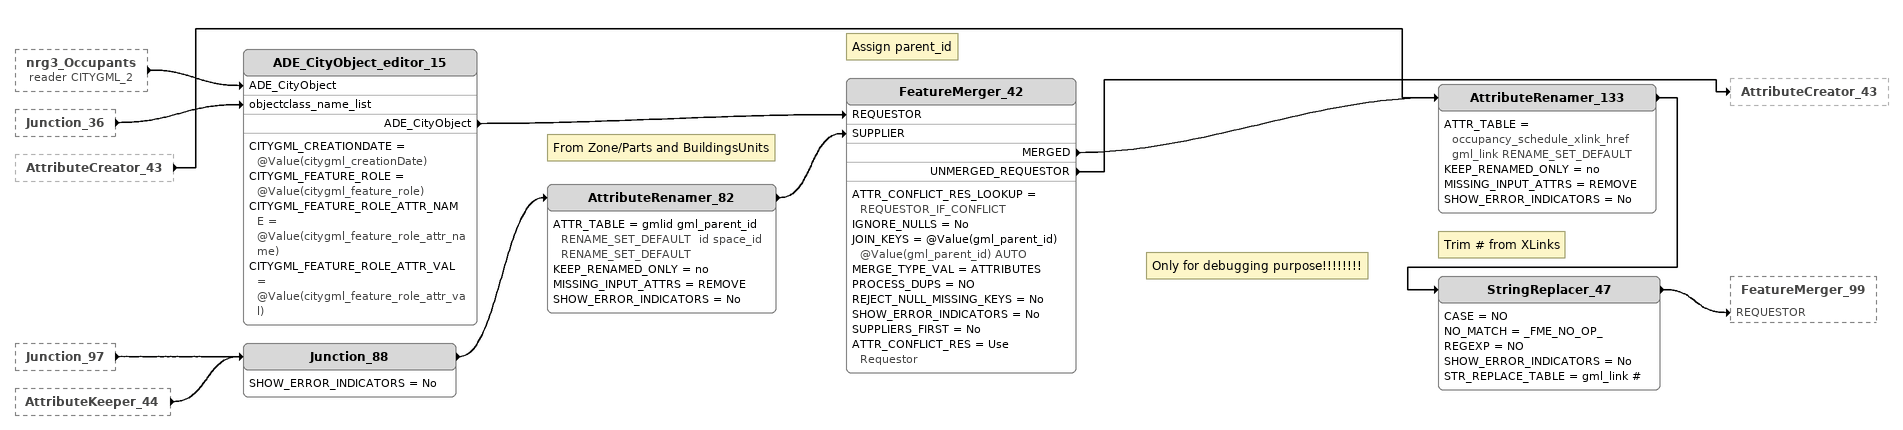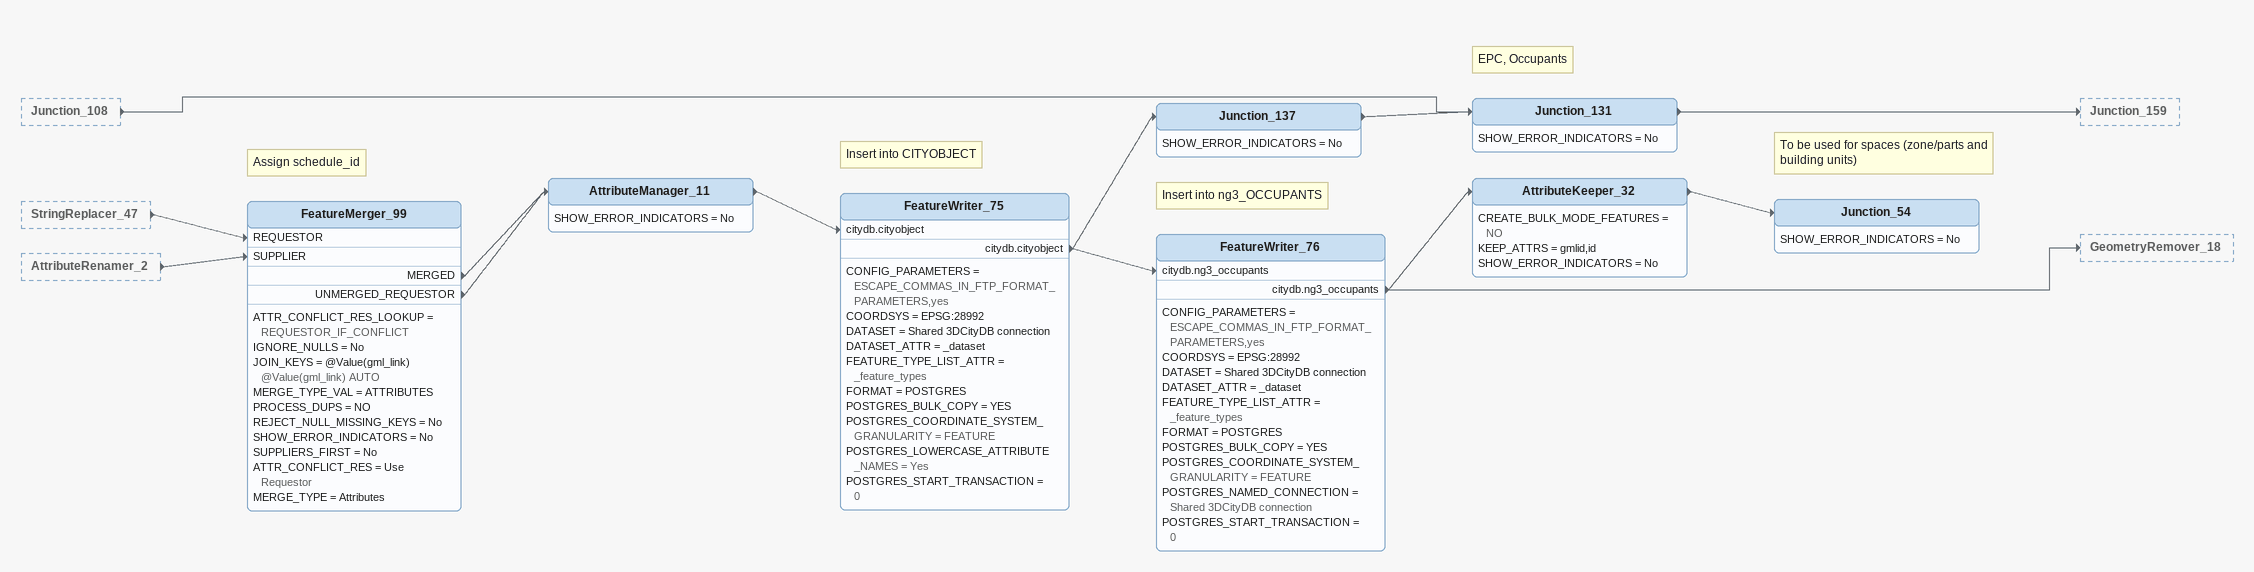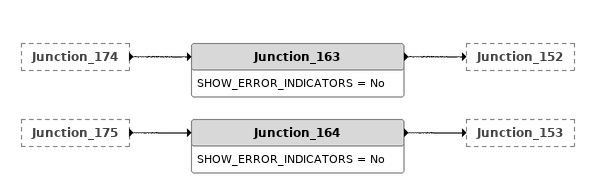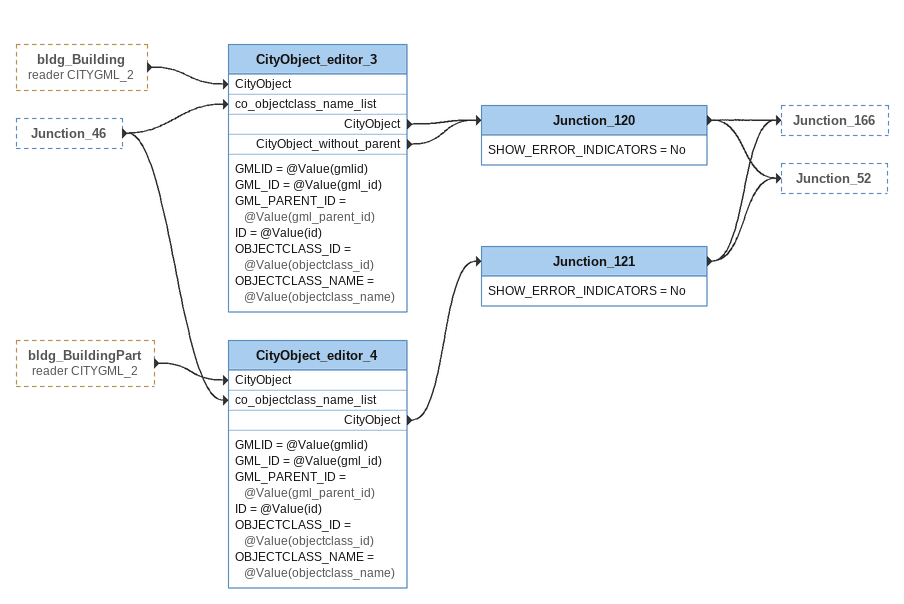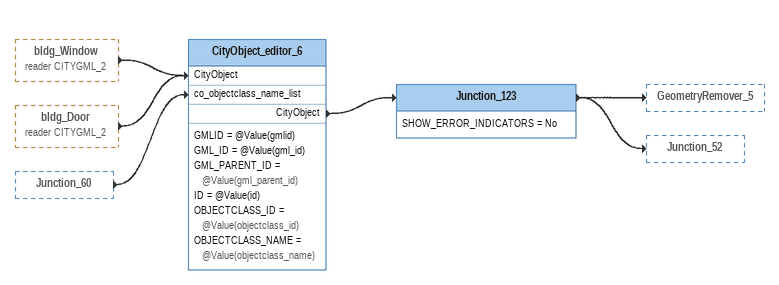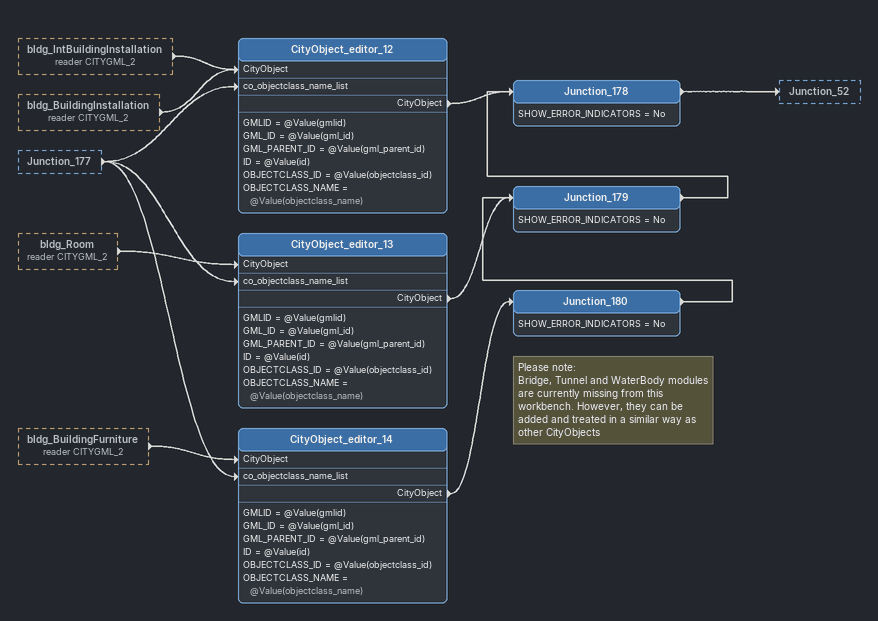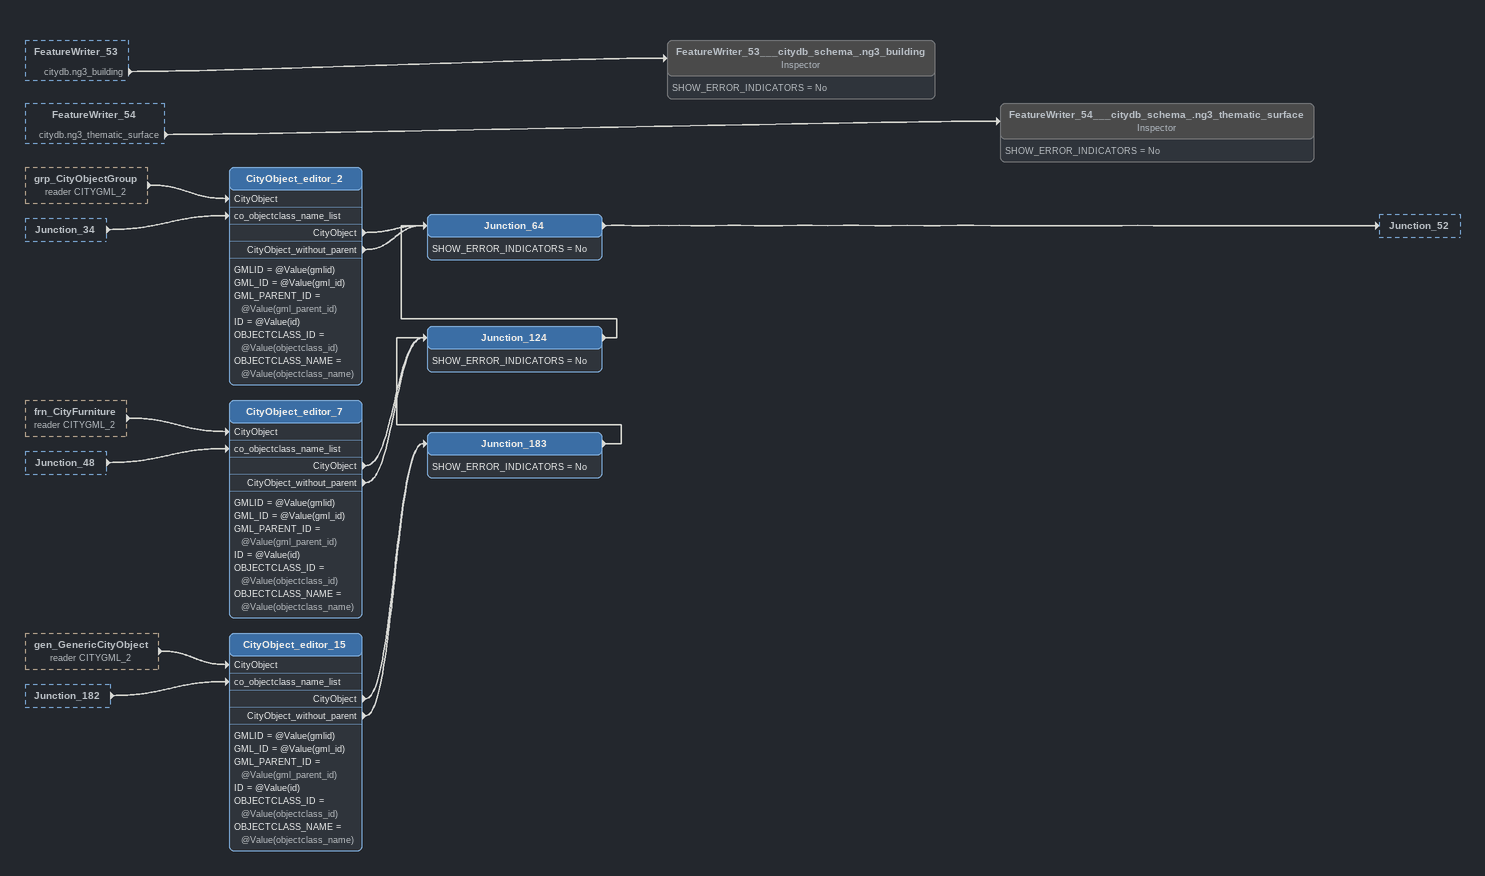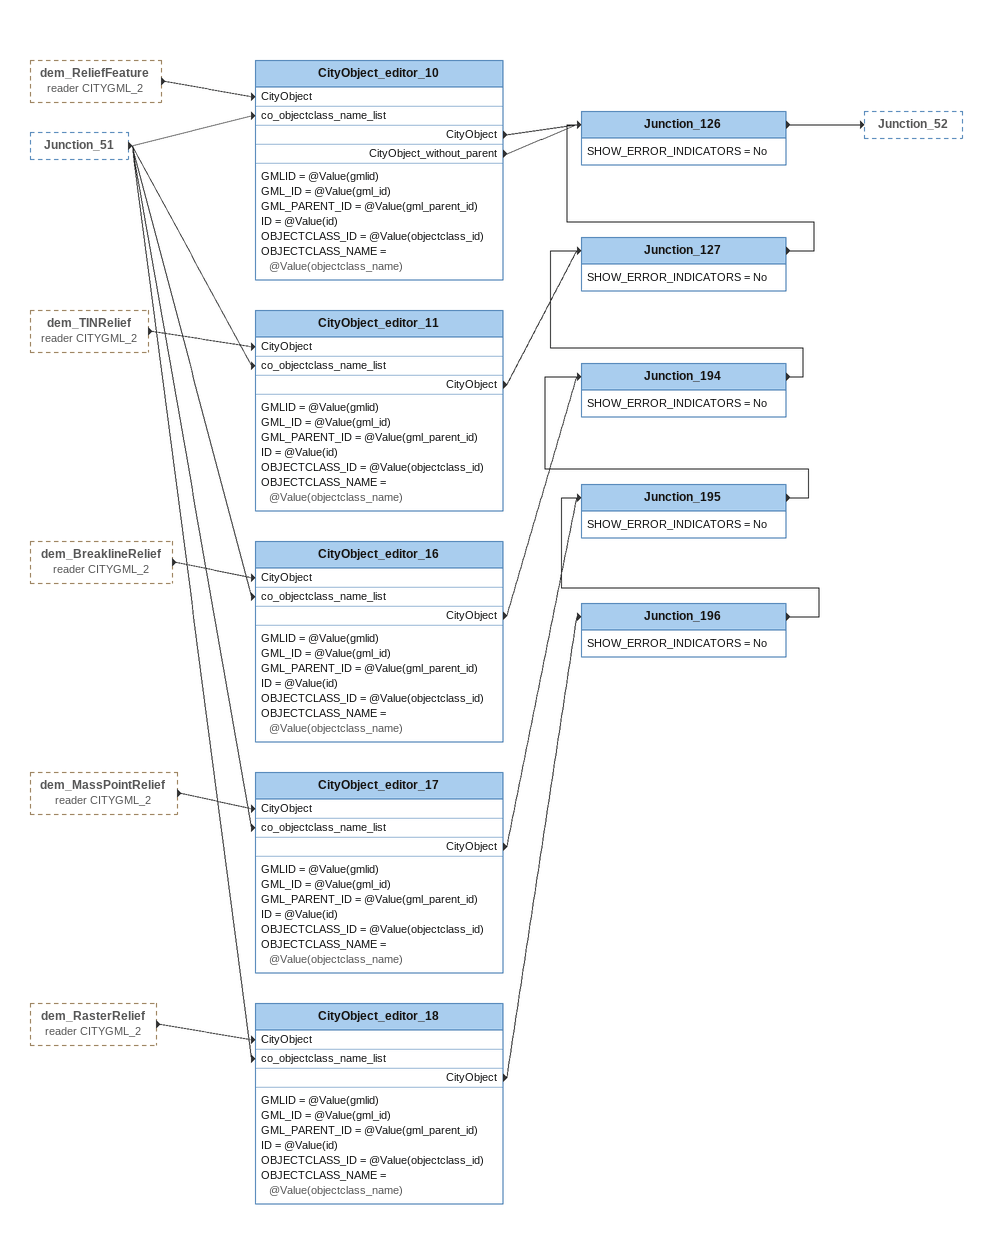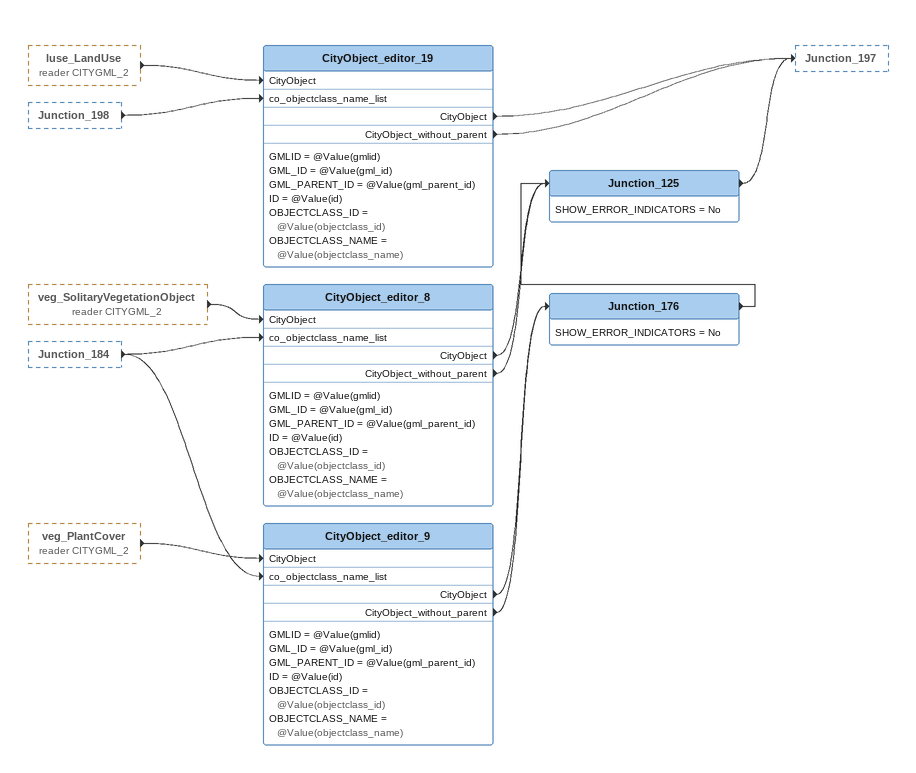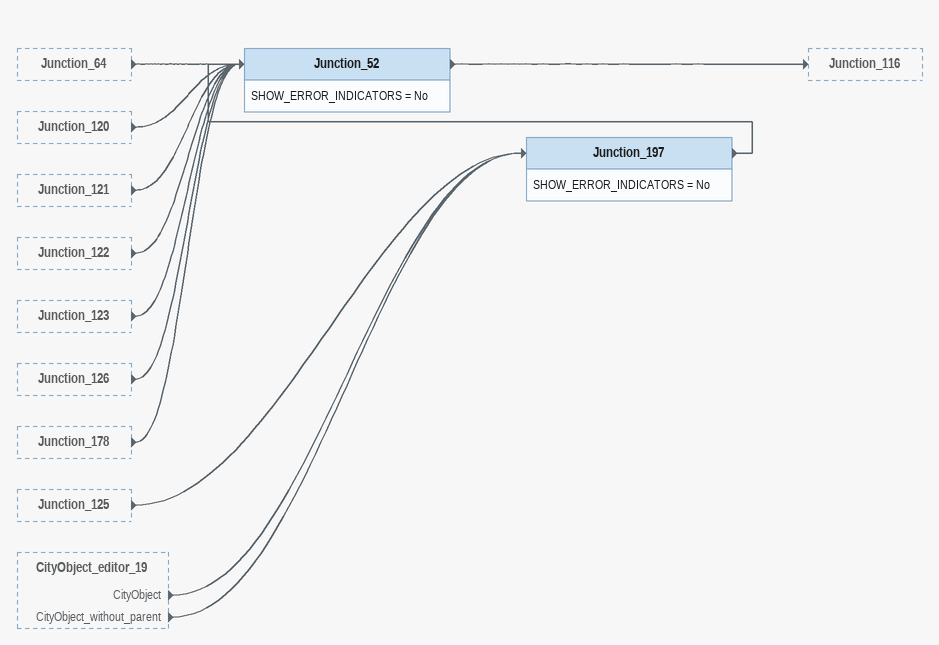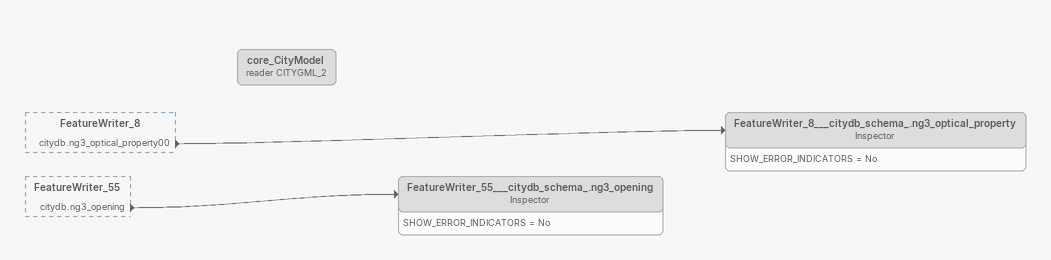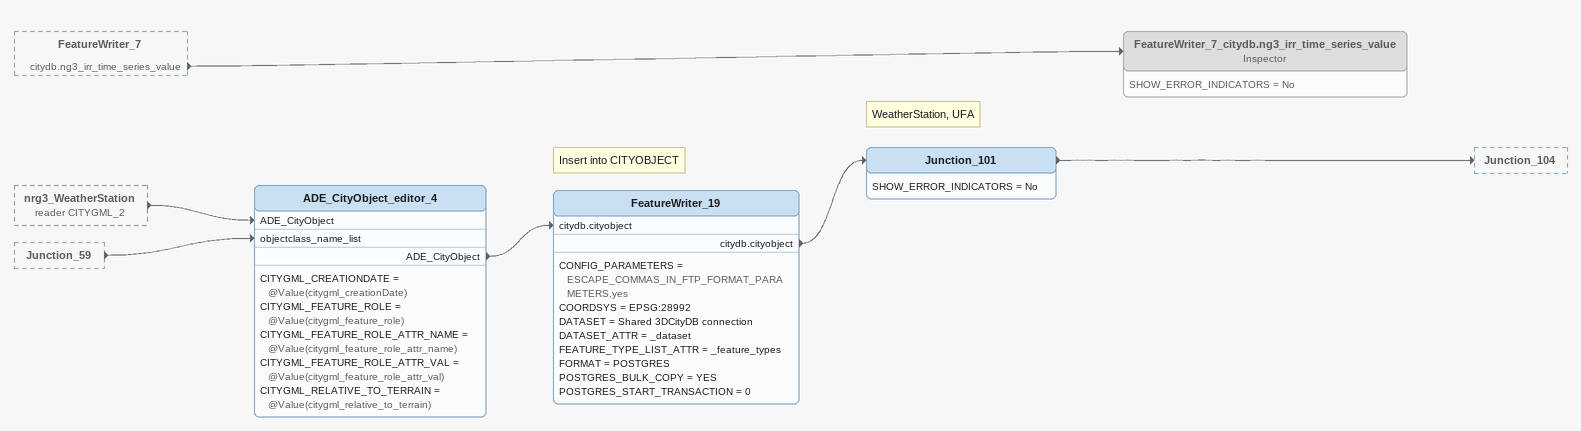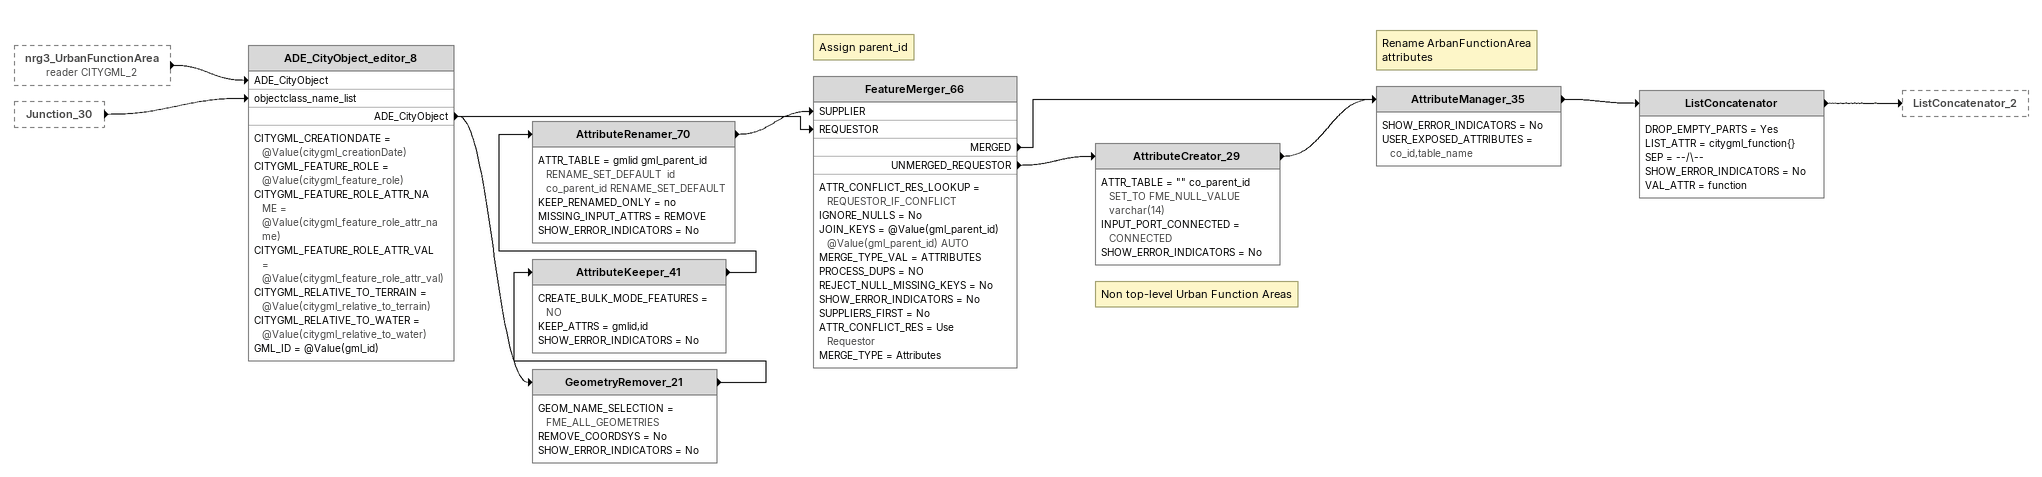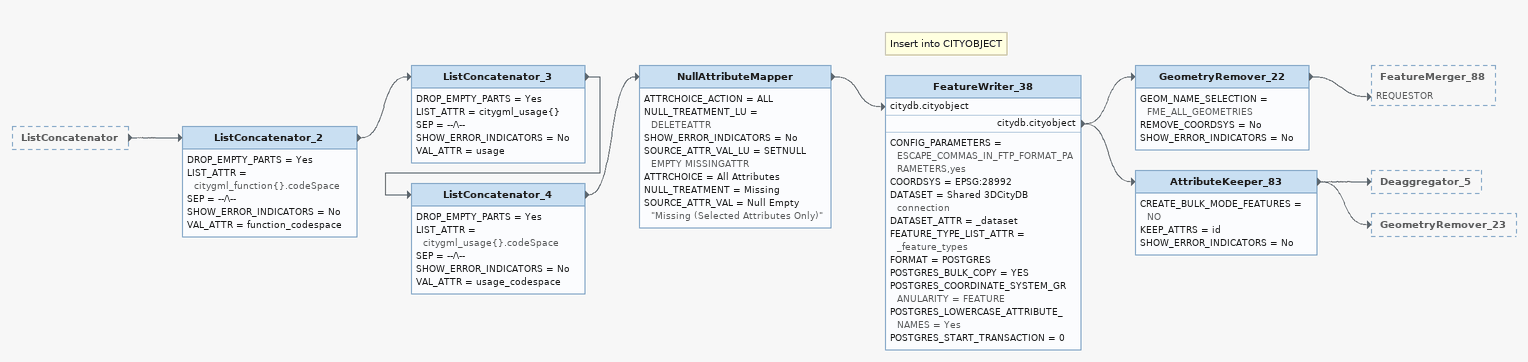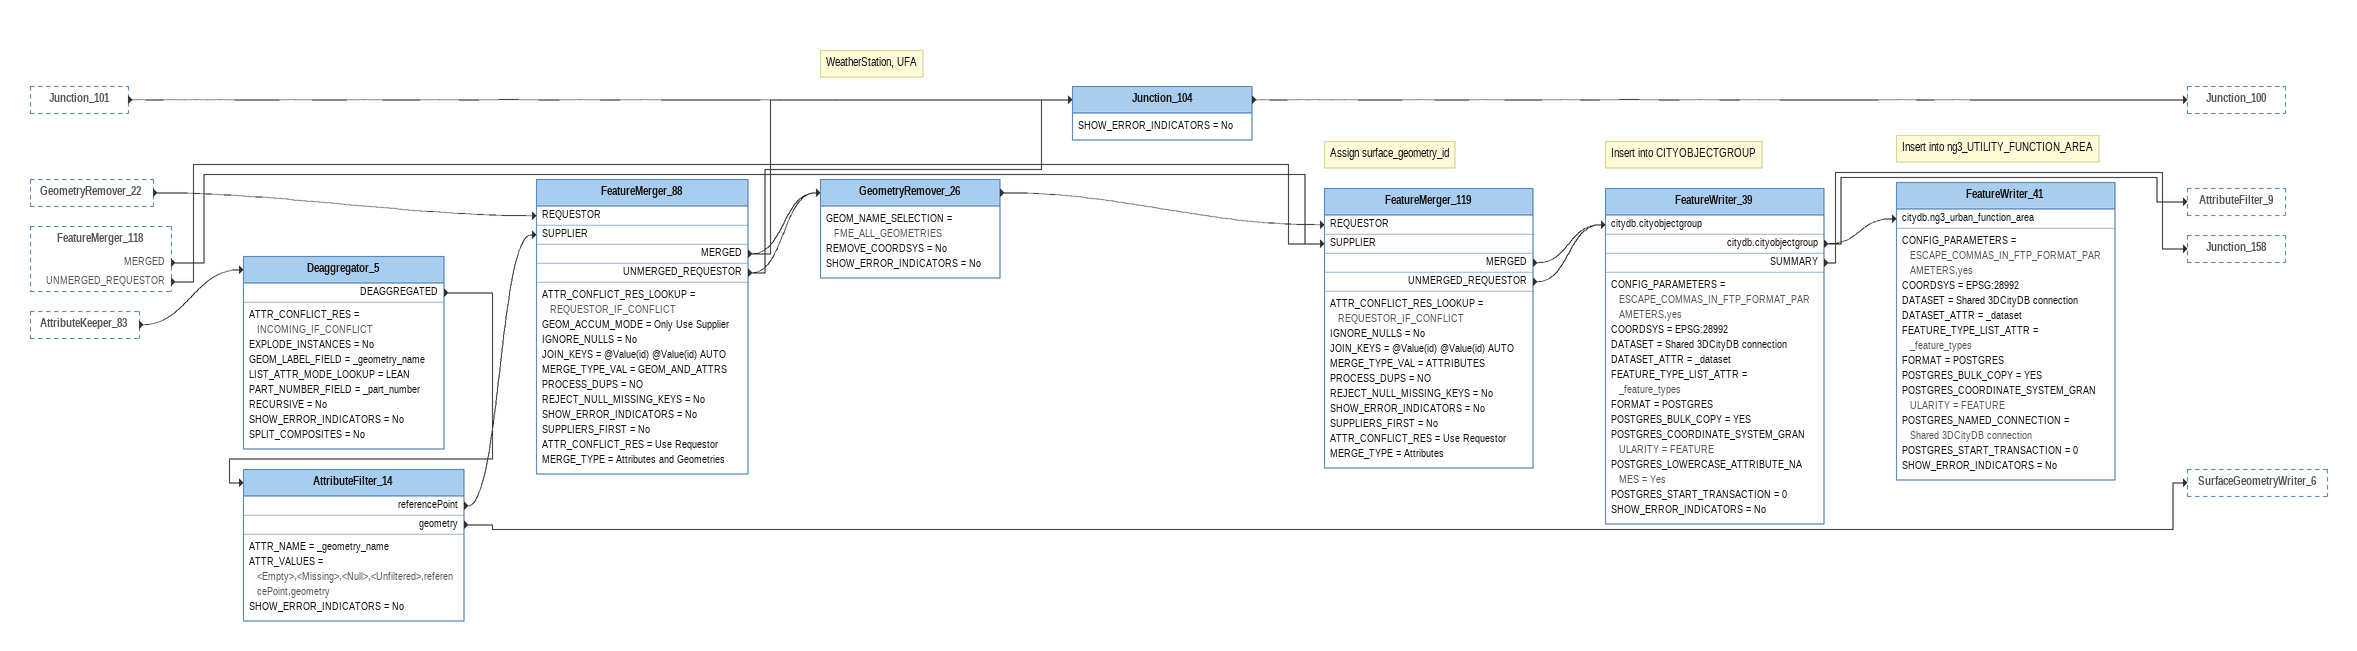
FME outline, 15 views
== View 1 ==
nrg3_Occupants (reader CITYGML_2) [outside]
    -> ADE_CityObject_editor_15 [ADE_CityObject]
Junction_36 [outside]
    -> ADE_CityObject_editor_15 [objectclass_name_list]
AttributeCreator_43 [outside]
    -> AttributeRenamer_133
Junction_97 [outside]
    -> Junction_88
AttributeKeeper_44 [outside]
    -> Junction_88
Junction_88
    SHOW_ERROR_INDICATORS = No
    -> AttributeRenamer_82
Note: From Zone/Parts and BuildingsUnits
AttributeRenamer_82
    ATTR_TABLE = gmlid gml_parent_id RENAME_SET_DEFAULT  id space_id RENAME_SET_DEFAULT
    KEEP_RENAMED_ONLY = no
    MISSING_INPUT_ATTRS = REMOVE
    SHOW_ERROR_INDICATORS = No
    -> FeatureMerger_42 [SUPPLIER]
ADE_CityObject_editor_15
    CITYGML_CREATIONDATE = @Value(citygml_creationDate)
    CITYGML_FEATURE_ROLE = @Value(citygml_feature_role)
    CITYGML_FEATURE_ROLE_ATTR_NAME = @Value(citygml_feature_role_attr_name)
    CITYGML_FEATURE_ROLE_ATTR_VAL = @Value(citygml_feature_role_attr_val)
    ADE_CityObject -> FeatureMerger_42 [REQUESTOR]
Note: Assign parent_id
Note: Only for debugging purpose!!!!!!!!
FeatureMerger_42
    ATTR_CONFLICT_RES_LOOKUP = REQUESTOR_IF_CONFLICT
    IGNORE_NULLS = No
    JOIN_KEYS = @Value(gml_parent_id) @Value(gml_parent_id) AUTO
    MERGE_TYPE_VAL = ATTRIBUTES
    PROCESS_DUPS = NO
    REJECT_NULL_MISSING_KEYS = No
    SHOW_ERROR_INDICATORS = No
    SUPPLIERS_FIRST = No
    ATTR_CONFLICT_RES = Use Requestor
    MERGED -> AttributeRenamer_133
    UNMERGED_REQUESTOR -> AttributeCreator_43
AttributeRenamer_133
    ATTR_TABLE = occupancy_schedule_xlink_href gml_link RENAME_SET_DEFAULT
    KEEP_RENAMED_ONLY = no
    MISSING_INPUT_ATTRS = REMOVE
    SHOW_ERROR_INDICATORS = No
    -> StringReplacer_47
Note: Trim # from XLinks
StringReplacer_47
    CASE = NO
    NO_MATCH = _FME_NO_OP_
    REGEXP = NO
    SHOW_ERROR_INDICATORS = No
    STR_REPLACE_TABLE = gml_link #
    -> FeatureMerger_99 [REQUESTOR]

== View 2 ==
Junction_108 [outside]
    -> Junction_131
StringReplacer_47 [outside]
    -> FeatureMerger_99 [REQUESTOR]
AttributeRenamer_2 [outside]
    -> FeatureMerger_99 [SUPPLIER]
Note: Assign schedule_id
FeatureMerger_99
    ATTR_CONFLICT_RES_LOOKUP = REQUESTOR_IF_CONFLICT
    IGNORE_NULLS = No
    JOIN_KEYS = @Value(gml_link) @Value(gml_link) AUTO
    MERGE_TYPE_VAL = ATTRIBUTES
    PROCESS_DUPS = NO
    REJECT_NULL_MISSING_KEYS = No
    SHOW_ERROR_INDICATORS = No
    SUPPLIERS_FIRST = No
    ATTR_CONFLICT_RES = Use Requestor
    MERGE_TYPE = Attributes
    MERGED -> AttributeManager_11
    UNMERGED_REQUESTOR -> AttributeManager_11
AttributeManager_11
    SHOW_ERROR_INDICATORS = No
    -> FeatureWriter_75 [citydb.cityobject]
Note: Insert into CITYOBJECT
FeatureWriter_75
    CONFIG_PARAMETERS = ESCAPE_COMMAS_IN_FTP_FORMAT_PARAMETERS,yes
    COORDSYS = EPSG:28992
    DATASET = Shared 3DCityDB connection
    DATASET_ATTR = _dataset
    FEATURE_TYPE_LIST_ATTR = _feature_types
    FORMAT = POSTGRES
    POSTGRES_BULK_COPY = YES
    POSTGRES_COORDINATE_SYSTEM_GRANULARITY = FEATURE
    POSTGRES_LOWERCASE_ATTRIBUTE_NAMES = Yes
    POSTGRES_START_TRANSACTION = 0
    citydb.cityobject -> FeatureWriter_76 [citydb.ng3_occupants]
    citydb.cityobject -> Junction_137
Junction_137
    SHOW_ERROR_INDICATORS = No
    -> Junction_131
Note: EPC, Occupants
Junction_131
    SHOW_ERROR_INDICATORS = No
    -> Junction_159
Note: Insert into ng3_OCCUPANTS
FeatureWriter_76
    CONFIG_PARAMETERS = ESCAPE_COMMAS_IN_FTP_FORMAT_PARAMETERS,yes
    COORDSYS = EPSG:28992
    DATASET = Shared 3DCityDB connection
    DATASET_ATTR = _dataset
    FEATURE_TYPE_LIST_ATTR = _feature_types
    FORMAT = POSTGRES
    POSTGRES_BULK_COPY = YES
    POSTGRES_COORDINATE_SYSTEM_GRANULARITY = FEATURE
    POSTGRES_NAMED_CONNECTION = Shared 3DCityDB connection
    POSTGRES_START_TRANSACTION = 0
    citydb.ng3_occupants -> AttributeKeeper_32
    citydb.ng3_occupants -> GeometryRemover_18
AttributeKeeper_32
    CREATE_BULK_MODE_FEATURES = NO
    KEEP_ATTRS = gmlid,id
    SHOW_ERROR_INDICATORS = No
    -> Junction_54
Note: To be used for spaces (zone/parts and building units)
Junction_54
    SHOW_ERROR_INDICATORS = No

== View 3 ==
Junction_174 [outside]
    -> Junction_163
Junction_175 [outside]
    -> Junction_164
Junction_163
    SHOW_ERROR_INDICATORS = No
    -> Junction_152
Junction_164
    SHOW_ERROR_INDICATORS = No
    -> Junction_153

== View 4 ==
bldg_Building (reader CITYGML_2) [outside]
    -> CityObject_editor_3 [CityObject]
Junction_46 [outside]
    -> CityObject_editor_3 [co_objectclass_name_list]
    -> CityObject_editor_4 [co_objectclass_name_list]
bldg_BuildingPart (reader CITYGML_2) [outside]
    -> CityObject_editor_4 [CityObject]
CityObject_editor_3
    GMLID = @Value(gmlid)
    GML_ID = @Value(gml_id)
    GML_PARENT_ID = @Value(gml_parent_id)
    ID = @Value(id)
    OBJECTCLASS_ID = @Value(objectclass_id)
    OBJECTCLASS_NAME = @Value(objectclass_name)
    CityObject -> Junction_120
    CityObject_without_parent -> Junction_120
Junction_120
    SHOW_ERROR_INDICATORS = No
    -> Junction_166
    -> Junction_52
CityObject_editor_4
    GMLID = @Value(gmlid)
    GML_ID = @Value(gml_id)
    GML_PARENT_ID = @Value(gml_parent_id)
    ID = @Value(id)
    OBJECTCLASS_ID = @Value(objectclass_id)
    OBJECTCLASS_NAME = @Value(objectclass_name)
    CityObject -> Junction_121
Junction_121
    SHOW_ERROR_INDICATORS = No
    -> Junction_52
    -> Junction_166

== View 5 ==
bldg_Window (reader CITYGML_2) [outside]
    -> CityObject_editor_6 [CityObject]
bldg_Door (reader CITYGML_2) [outside]
    -> CityObject_editor_6 [CityObject]
Junction_60 [outside]
    -> CityObject_editor_6 [co_objectclass_name_list]
CityObject_editor_6
    GMLID = @Value(gmlid)
    GML_ID = @Value(gml_id)
    GML_PARENT_ID = @Value(gml_parent_id)
    ID = @Value(id)
    OBJECTCLASS_ID = @Value(objectclass_id)
    OBJECTCLASS_NAME = @Value(objectclass_name)
    CityObject -> Junction_123
Junction_123
    SHOW_ERROR_INDICATORS = No
    -> GeometryRemover_5
    -> Junction_52

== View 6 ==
bldg_IntBuildingInstallation (reader CITYGML_2) [outside]
    -> CityObject_editor_12 [CityObject]
bldg_BuildingInstallation (reader CITYGML_2) [outside]
    -> CityObject_editor_12 [CityObject]
Junction_177 [outside]
    -> CityObject_editor_12 [co_objectclass_name_list]
    -> CityObject_editor_13 [co_objectclass_name_list]
    -> CityObject_editor_14 [co_objectclass_name_list]
bldg_Room (reader CITYGML_2) [outside]
    -> CityObject_editor_13 [CityObject]
bldg_BuildingFurniture (reader CITYGML_2) [outside]
    -> CityObject_editor_14 [CityObject]
CityObject_editor_12
    GMLID = @Value(gmlid)
    GML_ID = @Value(gml_id)
    GML_PARENT_ID = @Value(gml_parent_id)
    ID = @Value(id)
    OBJECTCLASS_ID = @Value(objectclass_id)
    OBJECTCLASS_NAME = @Value(objectclass_name)
    CityObject -> Junction_178
CityObject_editor_13
    GMLID = @Value(gmlid)
    GML_ID = @Value(gml_id)
    GML_PARENT_ID = @Value(gml_parent_id)
    ID = @Value(id)
    OBJECTCLASS_ID = @Value(objectclass_id)
    OBJECTCLASS_NAME = @Value(objectclass_name)
    CityObject -> Junction_179
CityObject_editor_14
    GMLID = @Value(gmlid)
    GML_ID = @Value(gml_id)
    GML_PARENT_ID = @Value(gml_parent_id)
    ID = @Value(id)
    OBJECTCLASS_ID = @Value(objectclass_id)
    OBJECTCLASS_NAME = @Value(objectclass_name)
    CityObject -> Junction_180
Note: Please note: / Bridge, Tunnel and WaterBody modules are currently missing from this workbench. However, they can be added and treated in a similar way as other CityObjects
Junction_180
    SHOW_ERROR_INDICATORS = No
    -> Junction_179
Junction_179
    SHOW_ERROR_INDICATORS = No
    -> Junction_178
Junction_178
    SHOW_ERROR_INDICATORS = No
    -> Junction_52

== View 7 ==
FeatureWriter_53 [outside]
    citydb.ng3_building -> FeatureWriter_53___citydb_schema_.ng3_building
FeatureWriter_54 [outside]
    citydb.ng3_thematic_surface -> FeatureWriter_54___citydb_schema_.ng3_thematic_surface
grp_CityObjectGroup (reader CITYGML_2) [outside]
    -> CityObject_editor_2 [CityObject]
Junction_34 [outside]
    -> CityObject_editor_2 [co_objectclass_name_list]
frn_CityFurniture (reader CITYGML_2) [outside]
    -> CityObject_editor_7 [CityObject]
Junction_48 [outside]
    -> CityObject_editor_7 [co_objectclass_name_list]
gen_GenericCityObject (reader CITYGML_2) [outside]
    -> CityObject_editor_15 [CityObject]
Junction_182 [outside]
    -> CityObject_editor_15 [co_objectclass_name_list]
FeatureWriter_53___citydb_schema_.ng3_building: Inspector [off]
    SHOW_ERROR_INDICATORS = No
FeatureWriter_54___citydb_schema_.ng3_thematic_surface: Inspector [off]
    SHOW_ERROR_INDICATORS = No
CityObject_editor_2
    GMLID = @Value(gmlid)
    GML_ID = @Value(gml_id)
    GML_PARENT_ID = @Value(gml_parent_id)
    ID = @Value(id)
    OBJECTCLASS_ID = @Value(objectclass_id)
    OBJECTCLASS_NAME = @Value(objectclass_name)
    CityObject -> Junction_64
    CityObject_without_parent -> Junction_64
CityObject_editor_7
    GMLID = @Value(gmlid)
    GML_ID = @Value(gml_id)
    GML_PARENT_ID = @Value(gml_parent_id)
    ID = @Value(id)
    OBJECTCLASS_ID = @Value(objectclass_id)
    OBJECTCLASS_NAME = @Value(objectclass_name)
    CityObject -> Junction_124
    CityObject_without_parent -> Junction_124
CityObject_editor_15
    GMLID = @Value(gmlid)
    GML_ID = @Value(gml_id)
    GML_PARENT_ID = @Value(gml_parent_id)
    ID = @Value(id)
    OBJECTCLASS_ID = @Value(objectclass_id)
    OBJECTCLASS_NAME = @Value(objectclass_name)
    CityObject -> Junction_183
    CityObject_without_parent -> Junction_183
Junction_183
    SHOW_ERROR_INDICATORS = No
    -> Junction_124
Junction_124
    SHOW_ERROR_INDICATORS = No
    -> Junction_64
Junction_64
    SHOW_ERROR_INDICATORS = No
    -> Junction_52

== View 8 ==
dem_ReliefFeature (reader CITYGML_2) [outside]
    -> CityObject_editor_10 [CityObject]
Junction_51 [outside]
    -> CityObject_editor_10 [co_objectclass_name_list]
    -> CityObject_editor_11 [co_objectclass_name_list]
    -> CityObject_editor_16 [co_objectclass_name_list]
    -> CityObject_editor_17 [co_objectclass_name_list]
    -> CityObject_editor_18 [co_objectclass_name_list]
dem_TINRelief (reader CITYGML_2) [outside]
    -> CityObject_editor_11 [CityObject]
dem_BreaklineRelief (reader CITYGML_2) [outside]
    -> CityObject_editor_16 [CityObject]
dem_MassPointRelief (reader CITYGML_2) [outside]
    -> CityObject_editor_17 [CityObject]
dem_RasterRelief (reader CITYGML_2) [outside]
    -> CityObject_editor_18 [CityObject]
CityObject_editor_10
    GMLID = @Value(gmlid)
    GML_ID = @Value(gml_id)
    GML_PARENT_ID = @Value(gml_parent_id)
    ID = @Value(id)
    OBJECTCLASS_ID = @Value(objectclass_id)
    OBJECTCLASS_NAME = @Value(objectclass_name)
    CityObject -> Junction_126
    CityObject_without_parent -> Junction_126
CityObject_editor_11
    GMLID = @Value(gmlid)
    GML_ID = @Value(gml_id)
    GML_PARENT_ID = @Value(gml_parent_id)
    ID = @Value(id)
    OBJECTCLASS_ID = @Value(objectclass_id)
    OBJECTCLASS_NAME = @Value(objectclass_name)
    CityObject -> Junction_127
CityObject_editor_16
    GMLID = @Value(gmlid)
    GML_ID = @Value(gml_id)
    GML_PARENT_ID = @Value(gml_parent_id)
    ID = @Value(id)
    OBJECTCLASS_ID = @Value(objectclass_id)
    OBJECTCLASS_NAME = @Value(objectclass_name)
    CityObject -> Junction_194
CityObject_editor_17
    GMLID = @Value(gmlid)
    GML_ID = @Value(gml_id)
    GML_PARENT_ID = @Value(gml_parent_id)
    ID = @Value(id)
    OBJECTCLASS_ID = @Value(objectclass_id)
    OBJECTCLASS_NAME = @Value(objectclass_name)
    CityObject -> Junction_195
CityObject_editor_18
    GMLID = @Value(gmlid)
    GML_ID = @Value(gml_id)
    GML_PARENT_ID = @Value(gml_parent_id)
    ID = @Value(id)
    OBJECTCLASS_ID = @Value(objectclass_id)
    OBJECTCLASS_NAME = @Value(objectclass_name)
    CityObject -> Junction_196
Junction_196
    SHOW_ERROR_INDICATORS = No
    -> Junction_195
Junction_195
    SHOW_ERROR_INDICATORS = No
    -> Junction_194
Junction_194
    SHOW_ERROR_INDICATORS = No
    -> Junction_127
Junction_127
    SHOW_ERROR_INDICATORS = No
    -> Junction_126
Junction_126
    SHOW_ERROR_INDICATORS = No
    -> Junction_52

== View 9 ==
luse_LandUse (reader CITYGML_2) [outside]
    -> CityObject_editor_19 [CityObject]
Junction_198 [outside]
    -> CityObject_editor_19 [co_objectclass_name_list]
veg_SolitaryVegetationObject (reader CITYGML_2) [outside]
    -> CityObject_editor_8 [CityObject]
Junction_184 [outside]
    -> CityObject_editor_9 [co_objectclass_name_list]
    -> CityObject_editor_8 [co_objectclass_name_list]
veg_PlantCover (reader CITYGML_2) [outside]
    -> CityObject_editor_9 [CityObject]
CityObject_editor_19
    GMLID = @Value(gmlid)
    GML_ID = @Value(gml_id)
    GML_PARENT_ID = @Value(gml_parent_id)
    ID = @Value(id)
    OBJECTCLASS_ID = @Value(objectclass_id)
    OBJECTCLASS_NAME = @Value(objectclass_name)
    CityObject -> Junction_197
    CityObject_without_parent -> Junction_197
CityObject_editor_8
    GMLID = @Value(gmlid)
    GML_ID = @Value(gml_id)
    GML_PARENT_ID = @Value(gml_parent_id)
    ID = @Value(id)
    OBJECTCLASS_ID = @Value(objectclass_id)
    OBJECTCLASS_NAME = @Value(objectclass_name)
    CityObject -> Junction_125
    CityObject_without_parent -> Junction_125
CityObject_editor_9
    GMLID = @Value(gmlid)
    GML_ID = @Value(gml_id)
    GML_PARENT_ID = @Value(gml_parent_id)
    ID = @Value(id)
    OBJECTCLASS_ID = @Value(objectclass_id)
    OBJECTCLASS_NAME = @Value(objectclass_name)
    CityObject -> Junction_176
    CityObject_without_parent -> Junction_176
Junction_176
    SHOW_ERROR_INDICATORS = No
    -> Junction_125
Junction_125
    SHOW_ERROR_INDICATORS = No
    -> Junction_197

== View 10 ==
Junction_64 [outside]
    -> Junction_52
Junction_120 [outside]
    -> Junction_52
Junction_121 [outside]
    -> Junction_52
Junction_122 [outside]
    -> Junction_52
Junction_123 [outside]
    -> Junction_52
Junction_126 [outside]
    -> Junction_52
Junction_178 [outside]
    -> Junction_52
Junction_125 [outside]
    -> Junction_197
CityObject_editor_19 [outside]
    CityObject -> Junction_197
    CityObject_without_parent -> Junction_197
Junction_197
    SHOW_ERROR_INDICATORS = No
    -> Junction_52
Junction_52
    SHOW_ERROR_INDICATORS = No
    -> Junction_116

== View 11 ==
FeatureWriter_8 [outside]
    citydb.ng3_optical_property00 -> FeatureWriter_8___citydb_schema_.ng3_optical_property
FeatureWriter_55 [outside]
    citydb.ng3_opening -> FeatureWriter_55___citydb_schema_.ng3_opening
FeatureWriter_55___citydb_schema_.ng3_opening: Inspector [off]
    SHOW_ERROR_INDICATORS = No
core_CityModel (reader CITYGML_2) [off]
FeatureWriter_8___citydb_schema_.ng3_optical_property: Inspector [off]
    SHOW_ERROR_INDICATORS = No

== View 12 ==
FeatureWriter_7 [outside]
    citydb.ng3_irr_time_series_value -> FeatureWriter_7_citydb.ng3_irr_time_series_value
nrg3_WeatherStation (reader CITYGML_2) [outside]
    -> ADE_CityObject_editor_4 [ADE_CityObject]
Junction_59 [outside]
    -> ADE_CityObject_editor_4 [objectclass_name_list]
FeatureWriter_7_citydb.ng3_irr_time_series_value: Inspector [off]
    SHOW_ERROR_INDICATORS = No
ADE_CityObject_editor_4
    CITYGML_CREATIONDATE = @Value(citygml_creationDate)
    CITYGML_FEATURE_ROLE = @Value(citygml_feature_role)
    CITYGML_FEATURE_ROLE_ATTR_NAME = @Value(citygml_feature_role_attr_name)
    CITYGML_FEATURE_ROLE_ATTR_VAL = @Value(citygml_feature_role_attr_val)
    CITYGML_RELATIVE_TO_TERRAIN = @Value(citygml_relative_to_terrain)
    ADE_CityObject -> FeatureWriter_19 [citydb.cityobject]
Note: Insert into CITYOBJECT
FeatureWriter_19
    CONFIG_PARAMETERS = ESCAPE_COMMAS_IN_FTP_FORMAT_PARAMETERS,yes
    COORDSYS = EPSG:28992
    DATASET = Shared 3DCityDB connection
    DATASET_ATTR = _dataset
    FEATURE_TYPE_LIST_ATTR = _feature_types
    FORMAT = POSTGRES
    POSTGRES_BULK_COPY = YES
    POSTGRES_START_TRANSACTION = 0
    citydb.cityobject -> Junction_101
Note: WeatherStation, UFA
Junction_101
    SHOW_ERROR_INDICATORS = No
    -> Junction_104

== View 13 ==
nrg3_UrbanFunctionArea (reader CITYGML_2) [outside]
    -> ADE_CityObject_editor_8 [ADE_CityObject]
Junction_30 [outside]
    -> ADE_CityObject_editor_8 [objectclass_name_list]
ADE_CityObject_editor_8
    CITYGML_CREATIONDATE = @Value(citygml_creationDate)
    CITYGML_FEATURE_ROLE = @Value(citygml_feature_role)
    CITYGML_FEATURE_ROLE_ATTR_NAME = @Value(citygml_feature_role_attr_name)
    CITYGML_FEATURE_ROLE_ATTR_VAL = @Value(citygml_feature_role_attr_val)
    CITYGML_RELATIVE_TO_TERRAIN = @Value(citygml_relative_to_terrain)
    CITYGML_RELATIVE_TO_WATER = @Value(citygml_relative_to_water)
    GML_ID = @Value(gml_id)
    ADE_CityObject -> FeatureMerger_66 [REQUESTOR]
    ADE_CityObject -> GeometryRemover_21
GeometryRemover_21
    GEOM_NAME_SELECTION = FME_ALL_GEOMETRIES
    REMOVE_COORDSYS = No
    SHOW_ERROR_INDICATORS = No
    -> AttributeKeeper_41
AttributeKeeper_41
    CREATE_BULK_MODE_FEATURES = NO
    KEEP_ATTRS = gmlid,id
    SHOW_ERROR_INDICATORS = No
    -> AttributeRenamer_70
AttributeRenamer_70
    ATTR_TABLE = gmlid gml_parent_id RENAME_SET_DEFAULT  id co_parent_id RENAME_SET_DEFAULT
    KEEP_RENAMED_ONLY = no
    MISSING_INPUT_ATTRS = REMOVE
    SHOW_ERROR_INDICATORS = No
    -> FeatureMerger_66 [SUPPLIER]
Note: Assign parent_id
FeatureMerger_66
    ATTR_CONFLICT_RES_LOOKUP = REQUESTOR_IF_CONFLICT
    IGNORE_NULLS = No
    JOIN_KEYS = @Value(gml_parent_id) @Value(gml_parent_id) AUTO
    MERGE_TYPE_VAL = ATTRIBUTES
    PROCESS_DUPS = NO
    REJECT_NULL_MISSING_KEYS = No
    SHOW_ERROR_INDICATORS = No
    SUPPLIERS_FIRST = No
    ATTR_CONFLICT_RES = Use Requestor
    MERGE_TYPE = Attributes
    MERGED -> AttributeManager_35
    UNMERGED_REQUESTOR -> AttributeCreator_29
Note: Non top-level Urban Function Areas
AttributeCreator_29
    ATTR_TABLE = "" co_parent_id SET_TO FME_NULL_VALUE varchar(14)
    INPUT_PORT_CONNECTED = CONNECTED
    SHOW_ERROR_INDICATORS = No
    -> AttributeManager_35
Note: Rename ArbanFunctionArea attributes
AttributeManager_35
    SHOW_ERROR_INDICATORS = No
    USER_EXPOSED_ATTRIBUTES = co_id,table_name
    -> ListConcatenator
ListConcatenator
    DROP_EMPTY_PARTS = Yes
    LIST_ATTR = citygml_function{}
    SEP = --/\--
    SHOW_ERROR_INDICATORS = No
    VAL_ATTR = function
    -> ListConcatenator_2

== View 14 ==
ListConcatenator [outside]
    -> ListConcatenator_2
ListConcatenator_2
    DROP_EMPTY_PARTS = Yes
    LIST_ATTR = citygml_function{}.codeSpace
    SEP = --/\--
    SHOW_ERROR_INDICATORS = No
    VAL_ATTR = function_codespace
    -> ListConcatenator_3
ListConcatenator_3
    DROP_EMPTY_PARTS = Yes
    LIST_ATTR = citygml_usage{}
    SEP = --/\--
    SHOW_ERROR_INDICATORS = No
    VAL_ATTR = usage
    -> ListConcatenator_4
ListConcatenator_4
    DROP_EMPTY_PARTS = Yes
    LIST_ATTR = citygml_usage{}.codeSpace
    SEP = --/\--
    SHOW_ERROR_INDICATORS = No
    VAL_ATTR = usage_codespace
    -> NullAttributeMapper
NullAttributeMapper
    ATTRCHOICE_ACTION = ALL
    NULL_TREATMENT_LU = DELETEATTR
    SHOW_ERROR_INDICATORS = No
    SOURCE_ATTR_VAL_LU = SETNULL EMPTY MISSINGATTR
    ATTRCHOICE = All Attributes
    NULL_TREATMENT = Missing
    SOURCE_ATTR_VAL = Null Empty "Missing (Selected Attributes Only)"
    -> FeatureWriter_38 [citydb.cityobject]
Note: Insert into CITYOBJECT
FeatureWriter_38
    CONFIG_PARAMETERS = ESCAPE_COMMAS_IN_FTP_FORMAT_PARAMETERS,yes
    COORDSYS = EPSG:28992
    DATASET = Shared 3DCityDB connection
    DATASET_ATTR = _dataset
    FEATURE_TYPE_LIST_ATTR = _feature_types
    FORMAT = POSTGRES
    POSTGRES_BULK_COPY = YES
    POSTGRES_COORDINATE_SYSTEM_GRANULARITY = FEATURE
    POSTGRES_LOWERCASE_ATTRIBUTE_NAMES = Yes
    POSTGRES_START_TRANSACTION = 0
    citydb.cityobject -> GeometryRemover_22
    citydb.cityobject -> AttributeKeeper_83
GeometryRemover_22
    GEOM_NAME_SELECTION = FME_ALL_GEOMETRIES
    REMOVE_COORDSYS = No
    SHOW_ERROR_INDICATORS = No
    -> FeatureMerger_88 [REQUESTOR]
AttributeKeeper_83
    CREATE_BULK_MODE_FEATURES = NO
    KEEP_ATTRS = id
    SHOW_ERROR_INDICATORS = No
    -> Deaggregator_5
    -> GeometryRemover_23

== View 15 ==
Junction_101 [outside]
    -> Junction_104
GeometryRemover_22 [outside]
    -> FeatureMerger_88 [REQUESTOR]
FeatureMerger_118 [outside]
    MERGED -> FeatureMerger_119 [SUPPLIER]
    UNMERGED_REQUESTOR -> FeatureMerger_119 [SUPPLIER]
AttributeKeeper_83 [outside]
    -> Deaggregator_5
Deaggregator_5
    ATTR_CONFLICT_RES = INCOMING_IF_CONFLICT
    EXPLODE_INSTANCES = No
    GEOM_LABEL_FIELD = _geometry_name
    LIST_ATTR_MODE_LOOKUP = LEAN
    PART_NUMBER_FIELD = _part_number
    RECURSIVE = No
    SHOW_ERROR_INDICATORS = No
    SPLIT_COMPOSITES = No
    DEAGGREGATED -> AttributeFilter_14
AttributeFilter_14
    ATTR_NAME = _geometry_name
    ATTR_VALUES = <Empty>,<Missing>,<Null>,<Unfiltered>,referencePoint,geometry
    SHOW_ERROR_INDICATORS = No
    referencePoint -> FeatureMerger_88 [SUPPLIER]
    geometry -> SurfaceGeometryWriter_6
FeatureMerger_88
    ATTR_CONFLICT_RES_LOOKUP = REQUESTOR_IF_CONFLICT
    GEOM_ACCUM_MODE = Only Use Supplier
    IGNORE_NULLS = No
    JOIN_KEYS = @Value(id) @Value(id) AUTO
    MERGE_TYPE_VAL = GEOM_AND_ATTRS
    PROCESS_DUPS = NO
    REJECT_NULL_MISSING_KEYS = No
    SHOW_ERROR_INDICATORS = No
    SUPPLIERS_FIRST = No
    ATTR_CONFLICT_RES = Use Requestor
    MERGE_TYPE = Attributes and Geometries
    MERGED -> GeometryRemover_26
    MERGED -> Junction_104
    UNMERGED_REQUESTOR -> GeometryRemover_26
    UNMERGED_REQUESTOR -> Junction_104
Note: WeatherStation, UFA
Junction_104
    SHOW_ERROR_INDICATORS = No
    -> Junction_100
GeometryRemover_26
    GEOM_NAME_SELECTION = FME_ALL_GEOMETRIES
    REMOVE_COORDSYS = No
    SHOW_ERROR_INDICATORS = No
    -> FeatureMerger_119 [REQUESTOR]
Note: Assign surface_geometry_id
FeatureMerger_119
    ATTR_CONFLICT_RES_LOOKUP = REQUESTOR_IF_CONFLICT
    IGNORE_NULLS = No
    JOIN_KEYS = @Value(id) @Value(id) AUTO
    MERGE_TYPE_VAL = ATTRIBUTES
    PROCESS_DUPS = NO
    REJECT_NULL_MISSING_KEYS = No
    SHOW_ERROR_INDICATORS = No
    SUPPLIERS_FIRST = No
    ATTR_CONFLICT_RES = Use Requestor
    MERGE_TYPE = Attributes
    MERGED -> FeatureWriter_39 [citydb.cityobjectgroup]
    UNMERGED_REQUESTOR -> FeatureWriter_39 [citydb.cityobjectgroup]
Note: Insert into CITYOBJECTGROUP
FeatureWriter_39
    CONFIG_PARAMETERS = ESCAPE_COMMAS_IN_FTP_FORMAT_PARAMETERS,yes
    COORDSYS = EPSG:28992
    DATASET = Shared 3DCityDB connection
    DATASET_ATTR = _dataset
    FEATURE_TYPE_LIST_ATTR = _feature_types
    FORMAT = POSTGRES
    POSTGRES_BULK_COPY = YES
    POSTGRES_COORDINATE_SYSTEM_GRANULARITY = FEATURE
    POSTGRES_LOWERCASE_ATTRIBUTE_NAMES = Yes
    POSTGRES_START_TRANSACTION = 0
    SHOW_ERROR_INDICATORS = No
    citydb.cityobjectgroup -> FeatureWriter_41 [citydb.ng3_urban_function_area]
    citydb.cityobjectgroup -> AttributeFilter_9
    SUMMARY -> Junction_158
Note: Insert into ng3_UTILITY_FUNCTION_AREA
FeatureWriter_41
    CONFIG_PARAMETERS = ESCAPE_COMMAS_IN_FTP_FORMAT_PARAMETERS,yes
    COORDSYS = EPSG:28992
    DATASET = Shared 3DCityDB connection
    DATASET_ATTR = _dataset
    FEATURE_TYPE_LIST_ATTR = _feature_types
    FORMAT = POSTGRES
    POSTGRES_BULK_COPY = YES
    POSTGRES_COORDINATE_SYSTEM_GRANULARITY = FEATURE
    POSTGRES_NAMED_CONNECTION = Shared 3DCityDB connection
    POSTGRES_START_TRANSACTION = 0
    SHOW_ERROR_INDICATORS = No
